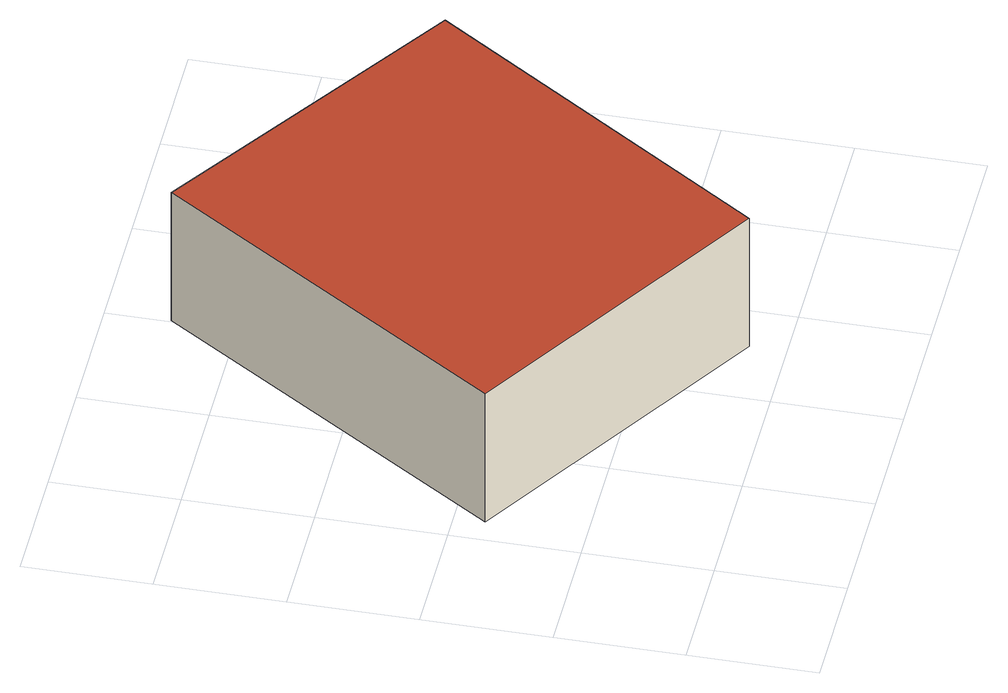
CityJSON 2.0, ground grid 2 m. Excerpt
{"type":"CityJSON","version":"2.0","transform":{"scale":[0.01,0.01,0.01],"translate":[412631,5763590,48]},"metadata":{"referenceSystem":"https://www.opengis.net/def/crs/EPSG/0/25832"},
"CityObjects":{
"building1":{"type":"Building","attributes":{"Gemeindeschluessel":"05515000","Geometrietyp2DReferenz":"3000","function":"31001_1310","roofType":"1000","measuredHeight":2.43},"geometry":[{"type":"Solid","lod":"2","boundaries":[[[[0,1,2,3]],[[4,5,1,0]],[[6,7,5,4]],[[3,2,7,6]],[[4,0,3,6]],[[1,5,7,2]]]],"semantics":{"surfaces":[{"type":"WallSurface"},{"type":"RoofSurface"},{"type":"GroundSurface"}],"values":[[0,0,0,0,1,2]]}}]}
},
"vertices":[
[42,353,338],[42,353,95],[520,57,95],[520,57,338],[404,900,338],[404,900,95],[878,589,338],[878,589,95]
]}
